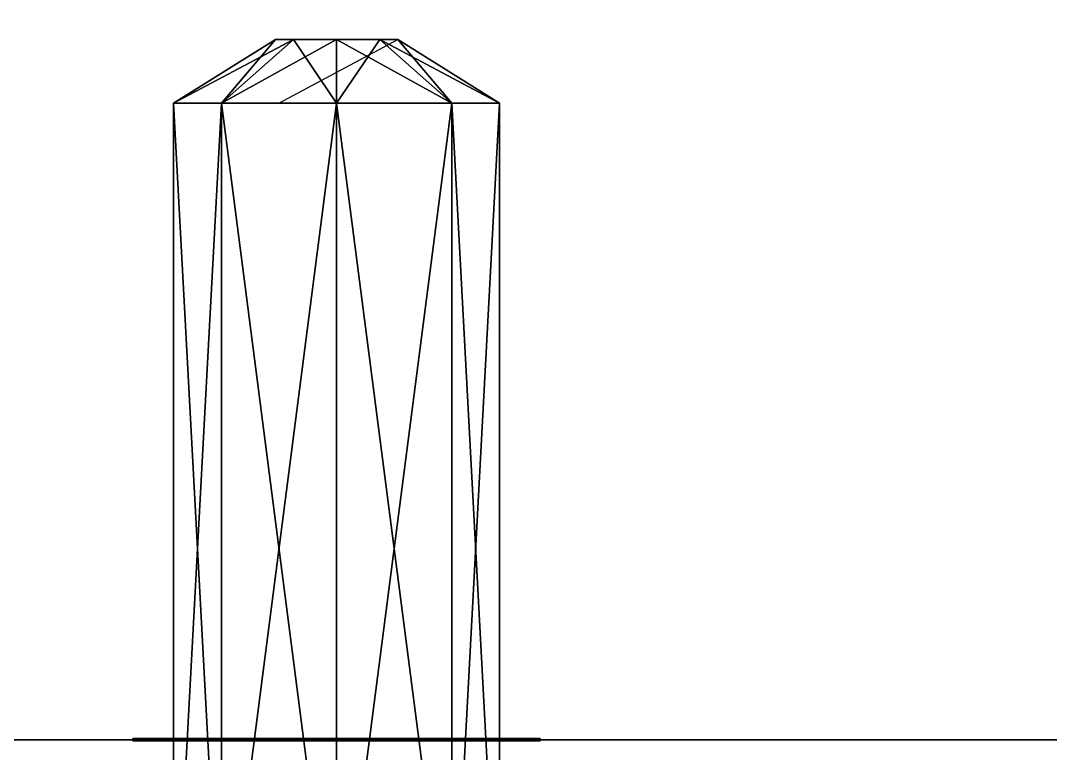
# Model space of a CAD drawing. Extents: x -150 to 2334, y -150 to 2984.
# Drawn here: x 2039.25 to 2064.52, y 2255.46 to 2273.45 of the extents above; entities that cross this region are included whole.
import ezdxf

# ---------------------------------------------------------------- set-up
doc = ezdxf.new("R2010")
doc.units = 0
for name, color, linetype in [('LAYER0', 7, 'CONTINUOUS'), ('LAYER732', 250, 'CONTINUOUS'), ('LAYER740', 7, 'CONTINUOUS'), ('LAYER749', 250, 'CONTINUOUS'), ('LAYER757', 7, 'CONTINUOUS'), ('LAYER766', 250, 'CONTINUOUS'), ('LAYER774', 7, 'CONTINUOUS'), ('LAYER783', 250, 'CONTINUOUS'), ('LAYER791', 7, 'CONTINUOUS'), ('LAYER817', 250, 'CONTINUOUS'), ('LAYER834', 250, 'CONTINUOUS'), ('LAYER845', 250, 'CONTINUOUS')]:
    doc.layers.add(name, color=color, linetype=linetype)

msp = doc.modelspace()

# ---------------------------------------------------------------- linework, layer by layer
at = {"layer": 'LAYER0', "invisible_edges": 1}
for points in [[(2334, 2984, -5), (-150, -150, -5), (-150, 2984, -5), (2334, 2984, -5)], [(-150, -150, -5), (2334, 2984, -5), (2334, -150, -5), (-150, -150, -5)], [(2334, -150), (-150, 2984), (-150, -150), (2334, -150)], [(-150, 2984), (2334, -150), (2334, 2984), (-150, 2984)]]:
    msp.add_3dface(points, dxfattribs=at)
at = {"layer": 'LAYER732', "invisible_edges": 1}
for points in [[(2139.4, 2775.792, 548.2), (1844, 2255.792, 548.2), (2139.4, 2255.792, 548.2), (2139.4, 2775.792, 548.2)], [(1844, 2255.792, 548.2), (2139.4, 2775.792, 548.2), (1844, 2775.792, 548.2), (1844, 2255.792, 548.2)], [(1844, 2775.792, 530.2), (2139.4, 2255.792, 530.2), (1844, 2255.792, 530.2), (1844, 2775.792, 530.2)], [(2139.4, 2255.792, 530.2), (1844, 2775.792, 530.2), (2139.4, 2775.792, 530.2), (2139.4, 2255.792, 530.2)], [(2139.4, 2255.792, 530.2), (1844, 2255.792, 548.2), (1844, 2255.792, 530.2), (2139.4, 2255.792, 530.2)], [(1844, 2255.792, 548.2), (2139.4, 2255.792, 530.2), (2139.4, 2255.792, 548.2), (1844, 2255.792, 548.2)]]:
    msp.add_3dface(points, dxfattribs=at)
at = {"layer": 'LAYER740'}
for points in [[(2045.5, 2272.979, 539.2), (2045.939, 2272.979, 538.1393), (2043, 2271.417, 539.2), (2045.5, 2272.979, 539.2)], [(2043, 2271.417, 539.2), (2045.939, 2272.979, 538.1393), (2044.172, 2271.417, 536.3716), (2043, 2271.417, 539.2)], [(2043, 2271.417, 539.2), (2045.5, 2272.979, 539.2), (2045.939, 2272.979, 540.2607), (2043, 2271.417, 539.2)], [(2043, 2271.417, 539.2), (2045.939, 2272.979, 540.2607), (2044.172, 2271.417, 542.0284), (2043, 2271.417, 539.2)], [(2044.172, 2271.417, 536.3716), (2043, 2271.417, 539.2), (2045.5, 2272.979, 539.2), (2044.172, 2271.417, 536.3716)], [(2043, 2271.417, 539.2), (2044.172, 2271.417, 542.0284), (2045.939, 2272.979, 540.2607), (2043, 2271.417, 539.2)], [(2043, 2271.417, 539.2), (2045.939, 2272.979, 540.2607), (2045.5, 2272.979, 539.2), (2043, 2271.417, 539.2)], [(2045.939, 2272.979, 538.1393), (2047, 2271.417, 535.2), (2044.172, 2271.417, 536.3716), (2045.939, 2272.979, 538.1393)], [(2044.172, 2271.417, 542.0284), (2047, 2271.417, 543.2), (2045.939, 2272.979, 540.2607), (2044.172, 2271.417, 542.0284)], [(2044.172, 2271.417, 536.3716), (2045.939, 2272.979, 538.1393), (2047, 2272.979, 537.7), (2044.172, 2271.417, 536.3716)], [(2044.172, 2271.417, 536.3716), (2047, 2272.979, 537.7), (2047, 2271.417, 535.2), (2044.172, 2271.417, 536.3716)], [(2044.172, 2271.417, 536.3716), (2045.5, 2272.979, 539.2), (2045.939, 2272.979, 538.1393), (2044.172, 2271.417, 536.3716)], [(2044.172, 2271.417, 542.0284), (2047, 2271.417, 543.2), (2047, 2272.979, 540.7), (2044.172, 2271.417, 542.0284)], [(2044.172, 2271.417, 542.0284), (2047, 2272.979, 540.7), (2045.939, 2272.979, 540.2607), (2044.172, 2271.417, 542.0284)], [(2045.5, 2272.979, 539.2), (2045.939, 2272.979, 538.1393), (2047, 2272.979, 537.7), (2045.5, 2272.979, 539.2)], [(2045.5, 2272.979, 539.2), (2047, 2272.979, 537.7), (2048.061, 2272.979, 538.1393), (2045.5, 2272.979, 539.2)], [(2045.5, 2272.979, 539.2), (2045.939, 2272.979, 540.2607), (2048.061, 2272.979, 538.1393), (2045.5, 2272.979, 539.2)], [(2045.939, 2272.979, 540.2607), (2045.5, 2272.979, 539.2), (2048.5, 2272.979, 539.2), (2045.939, 2272.979, 540.2607)], [(2048.5, 2272.979, 539.2), (2045.5, 2272.979, 539.2), (2048.061, 2272.979, 538.1393), (2048.5, 2272.979, 539.2)], [(2045.5, 2272.979, 539.2), (2048.061, 2272.979, 538.1393), (2047, 2272.979, 537.7), (2045.5, 2272.979, 539.2)], [(2045.5, 2272.979, 539.2), (2047, 2272.979, 537.7), (2045.939, 2272.979, 538.1393), (2045.5, 2272.979, 539.2)], [(2045.586, 2271.417, 542.6142), (2048.5, 2272.979, 539.2), (2049.828, 2271.417, 542.0284), (2045.586, 2271.417, 542.6142)], [(2047, 2272.979, 537.7), (2047, 2271.417, 535.2), (2045.939, 2272.979, 538.1393), (2047, 2272.979, 537.7)], [(2045.939, 2272.979, 540.2607), (2047, 2271.417, 543.2), (2047, 2272.979, 540.7), (2045.939, 2272.979, 540.2607)], [(2045.939, 2272.979, 540.2607), (2048.5, 2272.979, 539.2), (2048.061, 2272.979, 540.2607), (2045.939, 2272.979, 540.2607)], [(2045.939, 2272.979, 540.2607), (2048.061, 2272.979, 540.2607), (2047, 2272.979, 540.7), (2045.939, 2272.979, 540.2607)], [(2048.061, 2272.979, 538.1393), (2045.939, 2272.979, 540.2607), (2048.5, 2272.979, 539.2), (2048.061, 2272.979, 538.1393)], [(2045.939, 2272.979, 540.2607), (2047, 2272.979, 540.7), (2048.061, 2272.979, 540.2607), (2045.939, 2272.979, 540.2607)], [(2045.939, 2272.979, 540.2607), (2048.061, 2272.979, 540.2607), (2048.5, 2272.979, 539.2), (2045.939, 2272.979, 540.2607)], [(2048.061, 2272.979, 538.1393), (2049.828, 2271.417, 536.3716), (2047, 2272.979, 537.7), (2048.061, 2272.979, 538.1393)], [(2047, 2272.979, 537.7), (2049.828, 2271.417, 536.3716), (2047, 2271.417, 535.2), (2047, 2272.979, 537.7)], [(2047, 2271.417, 543.2), (2047, 2272.979, 540.7), (2048.061, 2272.979, 540.2607), (2047, 2271.417, 543.2)], [(2047, 2271.417, 543.2), (2048.061, 2272.979, 540.2607), (2049.828, 2271.417, 542.0284), (2047, 2271.417, 543.2)], [(2047, 2271.417, 535.2), (2047, 2272.979, 537.7), (2048.061, 2272.979, 538.1393), (2047, 2271.417, 535.2)], [(2047, 2271.417, 535.2), (2048.061, 2272.979, 538.1393), (2049.828, 2271.417, 536.3716), (2047, 2271.417, 535.2)], [(2047, 2271.417, 543.2), (2049.828, 2271.417, 542.0284), (2048.061, 2272.979, 540.2607), (2047, 2271.417, 543.2)], [(2047, 2271.417, 543.2), (2048.061, 2272.979, 540.2607), (2047, 2272.979, 540.7), (2047, 2271.417, 543.2)], [(2048.061, 2272.979, 538.1393), (2048.5, 2272.979, 539.2), (2049.828, 2271.417, 536.3716), (2048.061, 2272.979, 538.1393)], [(2048.5, 2272.979, 539.2), (2048.061, 2272.979, 540.2607), (2051, 2271.417, 539.2), (2048.5, 2272.979, 539.2)], [(2051, 2271.417, 539.2), (2048.061, 2272.979, 540.2607), (2049.828, 2271.417, 542.0284), (2051, 2271.417, 539.2)], [(2048.061, 2272.979, 538.1393), (2048.5, 2272.979, 539.2), (2051, 2271.417, 539.2), (2048.061, 2272.979, 538.1393)], [(2048.061, 2272.979, 538.1393), (2051, 2271.417, 539.2), (2049.828, 2271.417, 536.3716), (2048.061, 2272.979, 538.1393)], [(2049.828, 2271.417, 536.3716), (2048.5, 2272.979, 539.2), (2051, 2271.417, 539.2), (2049.828, 2271.417, 536.3716)], [(2048.5, 2272.979, 539.2), (2049.828, 2271.417, 542.0284), (2051, 2271.417, 539.2), (2048.5, 2272.979, 539.2)], [(2044.172, 2249.542, 536.3716), (2043, 2249.542, 539.2), (2044.172, 2271.417, 536.3716), (2044.172, 2249.542, 536.3716)], [(2044.172, 2271.417, 536.3716), (2043, 2249.542, 539.2), (2043, 2271.417, 539.2), (2044.172, 2271.417, 536.3716)], [(2044.172, 2249.542, 542.0284), (2043, 2249.542, 539.2), (2043, 2271.417, 539.2), (2044.172, 2249.542, 542.0284)], [(2044.172, 2249.542, 542.0284), (2043, 2271.417, 539.2), (2044.172, 2271.417, 542.0284), (2044.172, 2249.542, 542.0284)], [(2044.172, 2249.542, 536.3716), (2043, 2249.542, 539.2), (2043, 2271.417, 539.2), (2044.172, 2249.542, 536.3716)], [(2043, 2271.417, 539.2), (2044.172, 2249.542, 536.3716), (2044.172, 2271.417, 536.3716), (2043, 2271.417, 539.2)], [(2044.172, 2249.542, 542.0284), (2044.172, 2271.417, 542.0284), (2043, 2271.417, 539.2), (2044.172, 2249.542, 542.0284)], [(2044.172, 2249.542, 542.0284), (2043, 2271.417, 539.2), (2043, 2249.542, 539.2), (2044.172, 2249.542, 542.0284)], [(2044.172, 2249.542, 536.3716), (2043, 2249.542, 539.2), (2043, 2271.417, 539.2), (2044.172, 2249.542, 536.3716)], [(2043, 2271.417, 539.2), (2044.172, 2249.542, 536.3716), (2044.172, 2271.417, 536.3716), (2043, 2271.417, 539.2)], [(2044.172, 2249.542, 542.0284), (2043, 2249.542, 539.2), (2044.172, 2271.417, 542.0284), (2044.172, 2249.542, 542.0284)], [(2043, 2249.542, 539.2), (2044.172, 2271.417, 542.0284), (2043, 2271.417, 539.2), (2043, 2249.542, 539.2)], [(2047, 2249.542, 535.2), (2044.172, 2249.542, 536.3716), (2047, 2271.417, 535.2), (2047, 2249.542, 535.2)], [(2047, 2271.417, 535.2), (2044.172, 2249.542, 536.3716), (2044.172, 2271.417, 536.3716), (2047, 2271.417, 535.2)], [(2044.172, 2249.542, 542.0284), (2047, 2249.542, 543.2), (2044.172, 2271.417, 542.0284), (2044.172, 2249.542, 542.0284)], [(2044.172, 2271.417, 542.0284), (2047, 2249.542, 543.2), (2047, 2271.417, 543.2), (2044.172, 2271.417, 542.0284)], [(2044.172, 2249.542, 536.3716), (2047, 2249.542, 535.2), (2044.172, 2271.417, 536.3716), (2044.172, 2249.542, 536.3716)], [(2047, 2249.542, 535.2), (2044.172, 2271.417, 536.3716), (2047, 2271.417, 535.2), (2047, 2249.542, 535.2)], [(2044.172, 2249.542, 542.0284), (2047, 2249.542, 543.2), (2047, 2271.417, 543.2), (2044.172, 2249.542, 542.0284)], [(2047, 2271.417, 543.2), (2044.172, 2249.542, 542.0284), (2044.172, 2271.417, 542.0284), (2047, 2271.417, 543.2)], [(2044.172, 2249.542, 536.3716), (2047, 2249.542, 535.2), (2044.172, 2271.417, 536.3716), (2044.172, 2249.542, 536.3716)], [(2047, 2249.542, 535.2), (2044.172, 2271.417, 536.3716), (2047, 2271.417, 535.2), (2047, 2249.542, 535.2)], [(2044.172, 2249.542, 542.0284), (2047, 2249.542, 543.2), (2047, 2271.417, 543.2), (2044.172, 2249.542, 542.0284)], [(2047, 2271.417, 543.2), (2044.172, 2249.542, 542.0284), (2044.172, 2271.417, 542.0284), (2047, 2271.417, 543.2)], [(2049.828, 2249.542, 536.3716), (2047, 2249.542, 535.2), (2049.828, 2271.417, 536.3716), (2049.828, 2249.542, 536.3716)], [(2049.828, 2271.417, 536.3716), (2047, 2249.542, 535.2), (2047, 2271.417, 535.2), (2049.828, 2271.417, 536.3716)], [(2049.828, 2271.417, 542.0284), (2047, 2271.417, 543.2), (2049.828, 2249.542, 542.0284), (2049.828, 2271.417, 542.0284)], [(2049.828, 2249.542, 542.0284), (2047, 2271.417, 543.2), (2047, 2249.542, 543.2), (2049.828, 2249.542, 542.0284)], [(2049.828, 2249.542, 536.3716), (2047, 2249.542, 535.2), (2047, 2271.417, 535.2), (2049.828, 2249.542, 536.3716)], [(2047, 2271.417, 535.2), (2049.828, 2249.542, 536.3716), (2049.828, 2271.417, 536.3716), (2047, 2271.417, 535.2)], [(2049.828, 2249.542, 536.3716), (2047, 2249.542, 535.2), (2047, 2271.417, 535.2), (2049.828, 2249.542, 536.3716)], [(2047, 2271.417, 535.2), (2049.828, 2249.542, 536.3716), (2049.828, 2271.417, 536.3716), (2047, 2271.417, 535.2)], [(2049.828, 2271.417, 542.0284), (2047, 2271.417, 543.2), (2047, 2249.542, 543.2), (2049.828, 2271.417, 542.0284)], [(2047, 2249.542, 543.2), (2049.828, 2271.417, 542.0284), (2049.828, 2249.542, 542.0284), (2047, 2249.542, 543.2)], [(2051, 2271.417, 539.2), (2049.828, 2271.417, 542.0284), (2051, 2249.542, 539.2), (2051, 2271.417, 539.2)], [(2051, 2249.542, 539.2), (2049.828, 2271.417, 542.0284), (2049.828, 2249.542, 542.0284), (2051, 2249.542, 539.2)], [(2049.828, 2271.417, 536.3716), (2051, 2271.417, 539.2), (2049.828, 2249.542, 536.3716), (2049.828, 2271.417, 536.3716)], [(2049.828, 2249.542, 536.3716), (2051, 2271.417, 539.2), (2051, 2249.542, 539.2), (2049.828, 2249.542, 536.3716)], [(2049.828, 2271.417, 542.0284), (2051, 2271.417, 539.2), (2049.828, 2249.542, 542.0284), (2049.828, 2271.417, 542.0284)], [(2051, 2271.417, 539.2), (2049.828, 2249.542, 542.0284), (2051, 2249.542, 539.2), (2051, 2271.417, 539.2)], [(2049.828, 2271.417, 536.3716), (2051, 2271.417, 539.2), (2051, 2249.542, 539.2), (2049.828, 2271.417, 536.3716)], [(2051, 2249.542, 539.2), (2049.828, 2271.417, 536.3716), (2049.828, 2249.542, 536.3716), (2051, 2249.542, 539.2)], [(2042, 2255.823, 534.2), (2042, 2255.823, 544.2), (2052, 2255.823, 534.2), (2042, 2255.823, 534.2)], [(2052, 2255.823, 534.2), (2042, 2255.823, 544.2), (2052, 2255.823, 544.2), (2052, 2255.823, 534.2)], [(2042, 2255.823, 534.2), (2042, 2255.761, 534.2), (2042, 2255.823, 544.2), (2042, 2255.823, 534.2)], [(2042, 2255.823, 544.2), (2042, 2255.761, 534.2), (2042, 2255.761, 544.2), (2042, 2255.823, 544.2)], [(2052, 2255.823, 534.2), (2052, 2255.761, 534.2), (2042, 2255.823, 534.2), (2052, 2255.823, 534.2)], [(2042, 2255.823, 534.2), (2052, 2255.761, 534.2), (2042, 2255.761, 534.2), (2042, 2255.823, 534.2)], [(2042, 2255.823, 544.2), (2042, 2255.761, 544.2), (2052, 2255.823, 544.2), (2042, 2255.823, 544.2)], [(2052, 2255.823, 544.2), (2042, 2255.761, 544.2), (2052, 2255.761, 544.2), (2052, 2255.823, 544.2)], [(2052, 2255.761, 534.2), (2052, 2255.761, 544.2), (2042, 2255.761, 534.2), (2052, 2255.761, 534.2)], [(2042, 2255.761, 534.2), (2052, 2255.761, 544.2), (2042, 2255.761, 544.2), (2042, 2255.761, 534.2)]]:
    msp.add_3dface(points, dxfattribs=at)
at = {"layer": 'LAYER749', "invisible_edges": 1}
for points in [[(2139.4, 2775.792, 998.4), (1844, 2255.792, 998.4), (2139.4, 2255.792, 998.4), (2139.4, 2775.792, 998.4)], [(1844, 2255.792, 998.4), (2139.4, 2775.792, 998.4), (1844, 2775.792, 998.4), (1844, 2255.792, 998.4)], [(1844, 2775.792, 980.4), (2139.4, 2255.792, 980.4), (1844, 2255.792, 980.4), (1844, 2775.792, 980.4)], [(2139.4, 2255.792, 980.4), (1844, 2775.792, 980.4), (2139.4, 2775.792, 980.4), (2139.4, 2255.792, 980.4)], [(2139.4, 2255.792, 980.4), (1844, 2255.792, 998.4), (1844, 2255.792, 980.4), (2139.4, 2255.792, 980.4)], [(1844, 2255.792, 998.4), (2139.4, 2255.792, 980.4), (2139.4, 2255.792, 998.4), (1844, 2255.792, 998.4)]]:
    msp.add_3dface(points, dxfattribs=at)
at = {"layer": 'LAYER757'}
for points in [[(2045.5, 2272.979, 989.4), (2045.939, 2272.979, 988.3394), (2043, 2271.417, 989.4), (2045.5, 2272.979, 989.4)], [(2043, 2271.417, 989.4), (2045.939, 2272.979, 988.3394), (2044.172, 2271.417, 986.5716), (2043, 2271.417, 989.4)], [(2043, 2271.417, 989.4), (2045.5, 2272.979, 989.4), (2045.939, 2272.979, 990.4607), (2043, 2271.417, 989.4)], [(2043, 2271.417, 989.4), (2045.939, 2272.979, 990.4607), (2044.172, 2271.417, 992.2285), (2043, 2271.417, 989.4)], [(2044.172, 2271.417, 986.5716), (2043, 2271.417, 989.4), (2045.5, 2272.979, 989.4), (2044.172, 2271.417, 986.5716)], [(2043, 2271.417, 989.4), (2044.172, 2271.417, 992.2285), (2045.939, 2272.979, 990.4607), (2043, 2271.417, 989.4)], [(2043, 2271.417, 989.4), (2045.939, 2272.979, 990.4607), (2045.5, 2272.979, 989.4), (2043, 2271.417, 989.4)], [(2045.939, 2272.979, 988.3394), (2047, 2271.417, 985.4), (2044.172, 2271.417, 986.5716), (2045.939, 2272.979, 988.3394)], [(2044.172, 2271.417, 992.2285), (2047, 2271.417, 993.4), (2045.939, 2272.979, 990.4607), (2044.172, 2271.417, 992.2285)], [(2044.172, 2271.417, 986.5716), (2045.939, 2272.979, 988.3394), (2047, 2272.979, 987.9), (2044.172, 2271.417, 986.5716)], [(2044.172, 2271.417, 986.5716), (2047, 2272.979, 987.9), (2047, 2271.417, 985.4), (2044.172, 2271.417, 986.5716)], [(2044.172, 2271.417, 986.5716), (2045.5, 2272.979, 989.4), (2045.939, 2272.979, 988.3394), (2044.172, 2271.417, 986.5716)], [(2044.172, 2271.417, 992.2285), (2047, 2271.417, 993.4), (2047, 2272.979, 990.9), (2044.172, 2271.417, 992.2285)], [(2044.172, 2271.417, 992.2285), (2047, 2272.979, 990.9), (2045.939, 2272.979, 990.4607), (2044.172, 2271.417, 992.2285)], [(2045.5, 2272.979, 989.4), (2045.939, 2272.979, 988.3394), (2047, 2272.979, 987.9), (2045.5, 2272.979, 989.4)], [(2045.5, 2272.979, 989.4), (2047, 2272.979, 987.9), (2048.061, 2272.979, 988.3394), (2045.5, 2272.979, 989.4)], [(2045.5, 2272.979, 989.4), (2045.939, 2272.979, 990.4607), (2048.061, 2272.979, 988.3394), (2045.5, 2272.979, 989.4)], [(2045.939, 2272.979, 990.4607), (2045.5, 2272.979, 989.4), (2048.5, 2272.979, 989.4), (2045.939, 2272.979, 990.4607)], [(2048.5, 2272.979, 989.4), (2045.5, 2272.979, 989.4), (2048.061, 2272.979, 988.3394), (2048.5, 2272.979, 989.4)], [(2045.5, 2272.979, 989.4), (2048.061, 2272.979, 988.3394), (2047, 2272.979, 987.9), (2045.5, 2272.979, 989.4)], [(2045.5, 2272.979, 989.4), (2047, 2272.979, 987.9), (2045.939, 2272.979, 988.3394), (2045.5, 2272.979, 989.4)], [(2045.586, 2271.417, 992.8142), (2048.5, 2272.979, 989.4), (2049.828, 2271.417, 992.2285), (2045.586, 2271.417, 992.8142)], [(2047, 2272.979, 987.9), (2047, 2271.417, 985.4), (2045.939, 2272.979, 988.3394), (2047, 2272.979, 987.9)], [(2045.939, 2272.979, 990.4607), (2047, 2271.417, 993.4), (2047, 2272.979, 990.9), (2045.939, 2272.979, 990.4607)], [(2045.939, 2272.979, 990.4607), (2048.5, 2272.979, 989.4), (2048.061, 2272.979, 990.4607), (2045.939, 2272.979, 990.4607)], [(2045.939, 2272.979, 990.4607), (2048.061, 2272.979, 990.4607), (2047, 2272.979, 990.9), (2045.939, 2272.979, 990.4607)], [(2048.061, 2272.979, 988.3394), (2045.939, 2272.979, 990.4607), (2048.5, 2272.979, 989.4), (2048.061, 2272.979, 988.3394)], [(2045.939, 2272.979, 990.4607), (2047, 2272.979, 990.9), (2048.061, 2272.979, 990.4607), (2045.939, 2272.979, 990.4607)], [(2045.939, 2272.979, 990.4607), (2048.061, 2272.979, 990.4607), (2048.5, 2272.979, 989.4), (2045.939, 2272.979, 990.4607)], [(2048.061, 2272.979, 988.3394), (2049.828, 2271.417, 986.5716), (2047, 2272.979, 987.9), (2048.061, 2272.979, 988.3394)], [(2047, 2272.979, 987.9), (2049.828, 2271.417, 986.5716), (2047, 2271.417, 985.4), (2047, 2272.979, 987.9)], [(2047, 2271.417, 993.4), (2047, 2272.979, 990.9), (2048.061, 2272.979, 990.4607), (2047, 2271.417, 993.4)], [(2047, 2271.417, 993.4), (2048.061, 2272.979, 990.4607), (2049.828, 2271.417, 992.2285), (2047, 2271.417, 993.4)], [(2047, 2271.417, 985.4), (2047, 2272.979, 987.9), (2048.061, 2272.979, 988.3394), (2047, 2271.417, 985.4)], [(2047, 2271.417, 985.4), (2048.061, 2272.979, 988.3394), (2049.828, 2271.417, 986.5716), (2047, 2271.417, 985.4)], [(2047, 2271.417, 993.4), (2049.828, 2271.417, 992.2285), (2048.061, 2272.979, 990.4607), (2047, 2271.417, 993.4)], [(2047, 2271.417, 993.4), (2048.061, 2272.979, 990.4607), (2047, 2272.979, 990.9), (2047, 2271.417, 993.4)], [(2048.061, 2272.979, 988.3394), (2048.5, 2272.979, 989.4), (2049.828, 2271.417, 986.5716), (2048.061, 2272.979, 988.3394)], [(2048.5, 2272.979, 989.4), (2048.061, 2272.979, 990.4607), (2051, 2271.417, 989.4), (2048.5, 2272.979, 989.4)], [(2051, 2271.417, 989.4), (2048.061, 2272.979, 990.4607), (2049.828, 2271.417, 992.2285), (2051, 2271.417, 989.4)], [(2048.061, 2272.979, 988.3394), (2048.5, 2272.979, 989.4), (2051, 2271.417, 989.4), (2048.061, 2272.979, 988.3394)], [(2048.061, 2272.979, 988.3394), (2051, 2271.417, 989.4), (2049.828, 2271.417, 986.5716), (2048.061, 2272.979, 988.3394)], [(2049.828, 2271.417, 986.5716), (2048.5, 2272.979, 989.4), (2051, 2271.417, 989.4), (2049.828, 2271.417, 986.5716)], [(2048.5, 2272.979, 989.4), (2049.828, 2271.417, 992.2285), (2051, 2271.417, 989.4), (2048.5, 2272.979, 989.4)], [(2044.172, 2249.542, 986.5716), (2043, 2249.542, 989.4), (2044.172, 2271.417, 986.5716), (2044.172, 2249.542, 986.5716)], [(2044.172, 2271.417, 986.5716), (2043, 2249.542, 989.4), (2043, 2271.417, 989.4), (2044.172, 2271.417, 986.5716)], [(2044.172, 2249.542, 992.2285), (2043, 2249.542, 989.4), (2043, 2271.417, 989.4), (2044.172, 2249.542, 992.2285)], [(2044.172, 2249.542, 992.2285), (2043, 2271.417, 989.4), (2044.172, 2271.417, 992.2285), (2044.172, 2249.542, 992.2285)], [(2044.172, 2249.542, 986.5716), (2043, 2249.542, 989.4), (2043, 2271.417, 989.4), (2044.172, 2249.542, 986.5716)], [(2043, 2271.417, 989.4), (2044.172, 2249.542, 986.5716), (2044.172, 2271.417, 986.5716), (2043, 2271.417, 989.4)], [(2044.172, 2249.542, 992.2285), (2044.172, 2271.417, 992.2285), (2043, 2271.417, 989.4), (2044.172, 2249.542, 992.2285)], [(2044.172, 2249.542, 992.2285), (2043, 2271.417, 989.4), (2043, 2249.542, 989.4), (2044.172, 2249.542, 992.2285)], [(2044.172, 2249.542, 986.5716), (2043, 2249.542, 989.4), (2043, 2271.417, 989.4), (2044.172, 2249.542, 986.5716)], [(2043, 2271.417, 989.4), (2044.172, 2249.542, 986.5716), (2044.172, 2271.417, 986.5716), (2043, 2271.417, 989.4)], [(2044.172, 2249.542, 992.2285), (2043, 2249.542, 989.4), (2044.172, 2271.417, 992.2285), (2044.172, 2249.542, 992.2285)], [(2043, 2249.542, 989.4), (2044.172, 2271.417, 992.2285), (2043, 2271.417, 989.4), (2043, 2249.542, 989.4)], [(2047, 2249.542, 985.4), (2044.172, 2249.542, 986.5716), (2047, 2271.417, 985.4), (2047, 2249.542, 985.4)], [(2047, 2271.417, 985.4), (2044.172, 2249.542, 986.5716), (2044.172, 2271.417, 986.5716), (2047, 2271.417, 985.4)], [(2044.172, 2249.542, 992.2285), (2047, 2249.542, 993.4), (2044.172, 2271.417, 992.2285), (2044.172, 2249.542, 992.2285)], [(2044.172, 2271.417, 992.2285), (2047, 2249.542, 993.4), (2047, 2271.417, 993.4), (2044.172, 2271.417, 992.2285)], [(2044.172, 2249.542, 986.5716), (2047, 2249.542, 985.4), (2044.172, 2271.417, 986.5716), (2044.172, 2249.542, 986.5716)], [(2047, 2249.542, 985.4), (2044.172, 2271.417, 986.5716), (2047, 2271.417, 985.4), (2047, 2249.542, 985.4)], [(2044.172, 2249.542, 992.2285), (2047, 2249.542, 993.4), (2047, 2271.417, 993.4), (2044.172, 2249.542, 992.2285)], [(2047, 2271.417, 993.4), (2044.172, 2249.542, 992.2285), (2044.172, 2271.417, 992.2285), (2047, 2271.417, 993.4)], [(2044.172, 2249.542, 986.5716), (2047, 2249.542, 985.4), (2044.172, 2271.417, 986.5716), (2044.172, 2249.542, 986.5716)], [(2047, 2249.542, 985.4), (2044.172, 2271.417, 986.5716), (2047, 2271.417, 985.4), (2047, 2249.542, 985.4)], [(2044.172, 2249.542, 992.2285), (2047, 2249.542, 993.4), (2047, 2271.417, 993.4), (2044.172, 2249.542, 992.2285)], [(2047, 2271.417, 993.4), (2044.172, 2249.542, 992.2285), (2044.172, 2271.417, 992.2285), (2047, 2271.417, 993.4)], [(2049.828, 2249.542, 986.5716), (2047, 2249.542, 985.4), (2049.828, 2271.417, 986.5716), (2049.828, 2249.542, 986.5716)], [(2049.828, 2271.417, 986.5716), (2047, 2249.542, 985.4), (2047, 2271.417, 985.4), (2049.828, 2271.417, 986.5716)], [(2049.828, 2271.417, 992.2285), (2047, 2271.417, 993.4), (2049.828, 2249.542, 992.2285), (2049.828, 2271.417, 992.2285)], [(2049.828, 2249.542, 992.2285), (2047, 2271.417, 993.4), (2047, 2249.542, 993.4), (2049.828, 2249.542, 992.2285)], [(2049.828, 2249.542, 986.5716), (2047, 2249.542, 985.4), (2047, 2271.417, 985.4), (2049.828, 2249.542, 986.5716)], [(2047, 2271.417, 985.4), (2049.828, 2249.542, 986.5716), (2049.828, 2271.417, 986.5716), (2047, 2271.417, 985.4)], [(2049.828, 2249.542, 986.5716), (2047, 2249.542, 985.4), (2047, 2271.417, 985.4), (2049.828, 2249.542, 986.5716)], [(2047, 2271.417, 985.4), (2049.828, 2249.542, 986.5716), (2049.828, 2271.417, 986.5716), (2047, 2271.417, 985.4)], [(2049.828, 2271.417, 992.2285), (2047, 2271.417, 993.4), (2047, 2249.542, 993.4), (2049.828, 2271.417, 992.2285)], [(2047, 2249.542, 993.4), (2049.828, 2271.417, 992.2285), (2049.828, 2249.542, 992.2285), (2047, 2249.542, 993.4)], [(2051, 2271.417, 989.4), (2049.828, 2271.417, 992.2285), (2051, 2249.542, 989.4), (2051, 2271.417, 989.4)], [(2051, 2249.542, 989.4), (2049.828, 2271.417, 992.2285), (2049.828, 2249.542, 992.2285), (2051, 2249.542, 989.4)], [(2049.828, 2271.417, 986.5716), (2051, 2271.417, 989.4), (2049.828, 2249.542, 986.5716), (2049.828, 2271.417, 986.5716)], [(2049.828, 2249.542, 986.5716), (2051, 2271.417, 989.4), (2051, 2249.542, 989.4), (2049.828, 2249.542, 986.5716)], [(2049.828, 2271.417, 992.2285), (2051, 2271.417, 989.4), (2049.828, 2249.542, 992.2285), (2049.828, 2271.417, 992.2285)], [(2051, 2271.417, 989.4), (2049.828, 2249.542, 992.2285), (2051, 2249.542, 989.4), (2051, 2271.417, 989.4)], [(2049.828, 2271.417, 986.5716), (2051, 2271.417, 989.4), (2051, 2249.542, 989.4), (2049.828, 2271.417, 986.5716)], [(2051, 2249.542, 989.4), (2049.828, 2271.417, 986.5716), (2049.828, 2249.542, 986.5716), (2051, 2249.542, 989.4)], [(2042, 2255.823, 984.4), (2042, 2255.823, 994.4), (2052, 2255.823, 984.4), (2042, 2255.823, 984.4)], [(2052, 2255.823, 984.4), (2042, 2255.823, 994.4), (2052, 2255.823, 994.4), (2052, 2255.823, 984.4)], [(2042, 2255.823, 984.4), (2042, 2255.761, 984.4), (2042, 2255.823, 994.4), (2042, 2255.823, 984.4)], [(2042, 2255.823, 994.4), (2042, 2255.761, 984.4), (2042, 2255.761, 994.4), (2042, 2255.823, 994.4)], [(2052, 2255.823, 984.4), (2052, 2255.761, 984.4), (2042, 2255.823, 984.4), (2052, 2255.823, 984.4)], [(2042, 2255.823, 984.4), (2052, 2255.761, 984.4), (2042, 2255.761, 984.4), (2042, 2255.823, 984.4)], [(2042, 2255.823, 994.4), (2042, 2255.761, 994.4), (2052, 2255.823, 994.4), (2042, 2255.823, 994.4)], [(2052, 2255.823, 994.4), (2042, 2255.761, 994.4), (2052, 2255.761, 994.4), (2052, 2255.823, 994.4)], [(2052, 2255.761, 984.4), (2052, 2255.761, 994.4), (2042, 2255.761, 984.4), (2052, 2255.761, 984.4)], [(2042, 2255.761, 984.4), (2052, 2255.761, 994.4), (2042, 2255.761, 994.4), (2042, 2255.761, 984.4)]]:
    msp.add_3dface(points, dxfattribs=at)
at = {"layer": 'LAYER766', "invisible_edges": 1}
for points in [[(2139.4, 2775.792, 1448.6), (1844, 2255.792, 1448.6), (2139.4, 2255.792, 1448.6), (2139.4, 2775.792, 1448.6)], [(1844, 2255.792, 1448.6), (2139.4, 2775.792, 1448.6), (1844, 2775.792, 1448.6), (1844, 2255.792, 1448.6)], [(1844, 2775.792, 1430.6), (2139.4, 2255.792, 1430.6), (1844, 2255.792, 1430.6), (1844, 2775.792, 1430.6)], [(2139.4, 2255.792, 1430.6), (1844, 2775.792, 1430.6), (2139.4, 2775.792, 1430.6), (2139.4, 2255.792, 1430.6)], [(2139.4, 2255.792, 1430.6), (1844, 2255.792, 1448.6), (1844, 2255.792, 1430.6), (2139.4, 2255.792, 1430.6)], [(1844, 2255.792, 1448.6), (2139.4, 2255.792, 1430.6), (2139.4, 2255.792, 1448.6), (1844, 2255.792, 1448.6)]]:
    msp.add_3dface(points, dxfattribs=at)
at = {"layer": 'LAYER774'}
for points in [[(2045.5, 2272.979, 1439.6), (2045.939, 2272.979, 1438.539), (2043, 2271.417, 1439.6), (2045.5, 2272.979, 1439.6)], [(2043, 2271.417, 1439.6), (2045.939, 2272.979, 1438.539), (2044.172, 2271.417, 1436.772), (2043, 2271.417, 1439.6)], [(2043, 2271.417, 1439.6), (2045.5, 2272.979, 1439.6), (2045.939, 2272.979, 1440.661), (2043, 2271.417, 1439.6)], [(2043, 2271.417, 1439.6), (2045.939, 2272.979, 1440.661), (2044.172, 2271.417, 1442.428), (2043, 2271.417, 1439.6)], [(2044.172, 2271.417, 1436.772), (2043, 2271.417, 1439.6), (2045.5, 2272.979, 1439.6), (2044.172, 2271.417, 1436.772)], [(2043, 2271.417, 1439.6), (2044.172, 2271.417, 1442.428), (2045.939, 2272.979, 1440.661), (2043, 2271.417, 1439.6)], [(2043, 2271.417, 1439.6), (2045.939, 2272.979, 1440.661), (2045.5, 2272.979, 1439.6), (2043, 2271.417, 1439.6)], [(2045.939, 2272.979, 1438.539), (2047, 2271.417, 1435.6), (2044.172, 2271.417, 1436.772), (2045.939, 2272.979, 1438.539)], [(2044.172, 2271.417, 1442.428), (2047, 2271.417, 1443.6), (2045.939, 2272.979, 1440.661), (2044.172, 2271.417, 1442.428)], [(2044.172, 2271.417, 1436.772), (2045.939, 2272.979, 1438.539), (2047, 2272.979, 1438.1), (2044.172, 2271.417, 1436.772)], [(2044.172, 2271.417, 1436.772), (2047, 2272.979, 1438.1), (2047, 2271.417, 1435.6), (2044.172, 2271.417, 1436.772)], [(2044.172, 2271.417, 1436.772), (2045.5, 2272.979, 1439.6), (2045.939, 2272.979, 1438.539), (2044.172, 2271.417, 1436.772)], [(2044.172, 2271.417, 1442.428), (2047, 2271.417, 1443.6), (2047, 2272.979, 1441.1), (2044.172, 2271.417, 1442.428)], [(2044.172, 2271.417, 1442.428), (2047, 2272.979, 1441.1), (2045.939, 2272.979, 1440.661), (2044.172, 2271.417, 1442.428)], [(2045.5, 2272.979, 1439.6), (2045.939, 2272.979, 1438.539), (2047, 2272.979, 1438.1), (2045.5, 2272.979, 1439.6)], [(2045.5, 2272.979, 1439.6), (2047, 2272.979, 1438.1), (2048.061, 2272.979, 1438.539), (2045.5, 2272.979, 1439.6)], [(2045.5, 2272.979, 1439.6), (2045.939, 2272.979, 1440.661), (2048.061, 2272.979, 1438.539), (2045.5, 2272.979, 1439.6)], [(2045.939, 2272.979, 1440.661), (2045.5, 2272.979, 1439.6), (2048.5, 2272.979, 1439.6), (2045.939, 2272.979, 1440.661)], [(2048.5, 2272.979, 1439.6), (2045.5, 2272.979, 1439.6), (2048.061, 2272.979, 1438.539), (2048.5, 2272.979, 1439.6)], [(2045.5, 2272.979, 1439.6), (2048.061, 2272.979, 1438.539), (2047, 2272.979, 1438.1), (2045.5, 2272.979, 1439.6)], [(2045.5, 2272.979, 1439.6), (2047, 2272.979, 1438.1), (2045.939, 2272.979, 1438.539), (2045.5, 2272.979, 1439.6)], [(2045.586, 2271.417, 1443.014), (2048.5, 2272.979, 1439.6), (2049.828, 2271.417, 1442.428), (2045.586, 2271.417, 1443.014)], [(2047, 2272.979, 1438.1), (2047, 2271.417, 1435.6), (2045.939, 2272.979, 1438.539), (2047, 2272.979, 1438.1)], [(2045.939, 2272.979, 1440.661), (2047, 2271.417, 1443.6), (2047, 2272.979, 1441.1), (2045.939, 2272.979, 1440.661)], [(2045.939, 2272.979, 1440.661), (2048.5, 2272.979, 1439.6), (2048.061, 2272.979, 1440.661), (2045.939, 2272.979, 1440.661)], [(2045.939, 2272.979, 1440.661), (2048.061, 2272.979, 1440.661), (2047, 2272.979, 1441.1), (2045.939, 2272.979, 1440.661)], [(2048.061, 2272.979, 1438.539), (2045.939, 2272.979, 1440.661), (2048.5, 2272.979, 1439.6), (2048.061, 2272.979, 1438.539)], [(2045.939, 2272.979, 1440.661), (2047, 2272.979, 1441.1), (2048.061, 2272.979, 1440.661), (2045.939, 2272.979, 1440.661)], [(2045.939, 2272.979, 1440.661), (2048.061, 2272.979, 1440.661), (2048.5, 2272.979, 1439.6), (2045.939, 2272.979, 1440.661)], [(2048.061, 2272.979, 1438.539), (2049.828, 2271.417, 1436.772), (2047, 2272.979, 1438.1), (2048.061, 2272.979, 1438.539)], [(2047, 2272.979, 1438.1), (2049.828, 2271.417, 1436.772), (2047, 2271.417, 1435.6), (2047, 2272.979, 1438.1)], [(2047, 2271.417, 1443.6), (2047, 2272.979, 1441.1), (2048.061, 2272.979, 1440.661), (2047, 2271.417, 1443.6)], [(2047, 2271.417, 1443.6), (2048.061, 2272.979, 1440.661), (2049.828, 2271.417, 1442.428), (2047, 2271.417, 1443.6)], [(2047, 2271.417, 1435.6), (2047, 2272.979, 1438.1), (2048.061, 2272.979, 1438.539), (2047, 2271.417, 1435.6)], [(2047, 2271.417, 1435.6), (2048.061, 2272.979, 1438.539), (2049.828, 2271.417, 1436.772), (2047, 2271.417, 1435.6)], [(2047, 2271.417, 1443.6), (2049.828, 2271.417, 1442.428), (2048.061, 2272.979, 1440.661), (2047, 2271.417, 1443.6)], [(2047, 2271.417, 1443.6), (2048.061, 2272.979, 1440.661), (2047, 2272.979, 1441.1), (2047, 2271.417, 1443.6)], [(2048.061, 2272.979, 1438.539), (2048.5, 2272.979, 1439.6), (2049.828, 2271.417, 1436.772), (2048.061, 2272.979, 1438.539)], [(2048.5, 2272.979, 1439.6), (2048.061, 2272.979, 1440.661), (2051, 2271.417, 1439.6), (2048.5, 2272.979, 1439.6)], [(2051, 2271.417, 1439.6), (2048.061, 2272.979, 1440.661), (2049.828, 2271.417, 1442.428), (2051, 2271.417, 1439.6)], [(2048.061, 2272.979, 1438.539), (2048.5, 2272.979, 1439.6), (2051, 2271.417, 1439.6), (2048.061, 2272.979, 1438.539)], [(2048.061, 2272.979, 1438.539), (2051, 2271.417, 1439.6), (2049.828, 2271.417, 1436.772), (2048.061, 2272.979, 1438.539)], [(2049.828, 2271.417, 1436.772), (2048.5, 2272.979, 1439.6), (2051, 2271.417, 1439.6), (2049.828, 2271.417, 1436.772)], [(2048.5, 2272.979, 1439.6), (2049.828, 2271.417, 1442.428), (2051, 2271.417, 1439.6), (2048.5, 2272.979, 1439.6)], [(2044.172, 2249.542, 1436.772), (2043, 2249.542, 1439.6), (2044.172, 2271.417, 1436.772), (2044.172, 2249.542, 1436.772)], [(2044.172, 2271.417, 1436.772), (2043, 2249.542, 1439.6), (2043, 2271.417, 1439.6), (2044.172, 2271.417, 1436.772)], [(2044.172, 2249.542, 1442.428), (2043, 2249.542, 1439.6), (2043, 2271.417, 1439.6), (2044.172, 2249.542, 1442.428)], [(2044.172, 2249.542, 1442.428), (2043, 2271.417, 1439.6), (2044.172, 2271.417, 1442.428), (2044.172, 2249.542, 1442.428)], [(2044.172, 2249.542, 1436.772), (2043, 2249.542, 1439.6), (2043, 2271.417, 1439.6), (2044.172, 2249.542, 1436.772)], [(2043, 2271.417, 1439.6), (2044.172, 2249.542, 1436.772), (2044.172, 2271.417, 1436.772), (2043, 2271.417, 1439.6)], [(2044.172, 2249.542, 1442.428), (2044.172, 2271.417, 1442.428), (2043, 2271.417, 1439.6), (2044.172, 2249.542, 1442.428)], [(2044.172, 2249.542, 1442.428), (2043, 2271.417, 1439.6), (2043, 2249.542, 1439.6), (2044.172, 2249.542, 1442.428)], [(2044.172, 2249.542, 1436.772), (2043, 2249.542, 1439.6), (2043, 2271.417, 1439.6), (2044.172, 2249.542, 1436.772)], [(2043, 2271.417, 1439.6), (2044.172, 2249.542, 1436.772), (2044.172, 2271.417, 1436.772), (2043, 2271.417, 1439.6)], [(2044.172, 2249.542, 1442.428), (2043, 2249.542, 1439.6), (2044.172, 2271.417, 1442.428), (2044.172, 2249.542, 1442.428)], [(2043, 2249.542, 1439.6), (2044.172, 2271.417, 1442.428), (2043, 2271.417, 1439.6), (2043, 2249.542, 1439.6)], [(2047, 2249.542, 1435.6), (2044.172, 2249.542, 1436.772), (2047, 2271.417, 1435.6), (2047, 2249.542, 1435.6)], [(2047, 2271.417, 1435.6), (2044.172, 2249.542, 1436.772), (2044.172, 2271.417, 1436.772), (2047, 2271.417, 1435.6)], [(2044.172, 2249.542, 1442.428), (2047, 2249.542, 1443.6), (2044.172, 2271.417, 1442.428), (2044.172, 2249.542, 1442.428)], [(2044.172, 2271.417, 1442.428), (2047, 2249.542, 1443.6), (2047, 2271.417, 1443.6), (2044.172, 2271.417, 1442.428)], [(2044.172, 2249.542, 1436.772), (2047, 2249.542, 1435.6), (2044.172, 2271.417, 1436.772), (2044.172, 2249.542, 1436.772)], [(2047, 2249.542, 1435.6), (2044.172, 2271.417, 1436.772), (2047, 2271.417, 1435.6), (2047, 2249.542, 1435.6)], [(2044.172, 2249.542, 1442.428), (2047, 2249.542, 1443.6), (2047, 2271.417, 1443.6), (2044.172, 2249.542, 1442.428)], [(2047, 2271.417, 1443.6), (2044.172, 2249.542, 1442.428), (2044.172, 2271.417, 1442.428), (2047, 2271.417, 1443.6)], [(2044.172, 2249.542, 1436.772), (2047, 2249.542, 1435.6), (2044.172, 2271.417, 1436.772), (2044.172, 2249.542, 1436.772)], [(2047, 2249.542, 1435.6), (2044.172, 2271.417, 1436.772), (2047, 2271.417, 1435.6), (2047, 2249.542, 1435.6)], [(2044.172, 2249.542, 1442.428), (2047, 2249.542, 1443.6), (2047, 2271.417, 1443.6), (2044.172, 2249.542, 1442.428)], [(2047, 2271.417, 1443.6), (2044.172, 2249.542, 1442.428), (2044.172, 2271.417, 1442.428), (2047, 2271.417, 1443.6)], [(2049.828, 2249.542, 1436.772), (2047, 2249.542, 1435.6), (2049.828, 2271.417, 1436.772), (2049.828, 2249.542, 1436.772)], [(2049.828, 2271.417, 1436.772), (2047, 2249.542, 1435.6), (2047, 2271.417, 1435.6), (2049.828, 2271.417, 1436.772)], [(2049.828, 2271.417, 1442.428), (2047, 2271.417, 1443.6), (2049.828, 2249.542, 1442.428), (2049.828, 2271.417, 1442.428)], [(2049.828, 2249.542, 1442.428), (2047, 2271.417, 1443.6), (2047, 2249.542, 1443.6), (2049.828, 2249.542, 1442.428)], [(2049.828, 2249.542, 1436.772), (2047, 2249.542, 1435.6), (2047, 2271.417, 1435.6), (2049.828, 2249.542, 1436.772)], [(2047, 2271.417, 1435.6), (2049.828, 2249.542, 1436.772), (2049.828, 2271.417, 1436.772), (2047, 2271.417, 1435.6)], [(2049.828, 2249.542, 1436.772), (2047, 2249.542, 1435.6), (2047, 2271.417, 1435.6), (2049.828, 2249.542, 1436.772)], [(2047, 2271.417, 1435.6), (2049.828, 2249.542, 1436.772), (2049.828, 2271.417, 1436.772), (2047, 2271.417, 1435.6)], [(2049.828, 2271.417, 1442.428), (2047, 2271.417, 1443.6), (2047, 2249.542, 1443.6), (2049.828, 2271.417, 1442.428)], [(2047, 2249.542, 1443.6), (2049.828, 2271.417, 1442.428), (2049.828, 2249.542, 1442.428), (2047, 2249.542, 1443.6)], [(2051, 2271.417, 1439.6), (2049.828, 2271.417, 1442.428), (2051, 2249.542, 1439.6), (2051, 2271.417, 1439.6)], [(2051, 2249.542, 1439.6), (2049.828, 2271.417, 1442.428), (2049.828, 2249.542, 1442.428), (2051, 2249.542, 1439.6)], [(2049.828, 2271.417, 1436.772), (2051, 2271.417, 1439.6), (2049.828, 2249.542, 1436.772), (2049.828, 2271.417, 1436.772)], [(2049.828, 2249.542, 1436.772), (2051, 2271.417, 1439.6), (2051, 2249.542, 1439.6), (2049.828, 2249.542, 1436.772)], [(2049.828, 2271.417, 1442.428), (2051, 2271.417, 1439.6), (2049.828, 2249.542, 1442.428), (2049.828, 2271.417, 1442.428)], [(2051, 2271.417, 1439.6), (2049.828, 2249.542, 1442.428), (2051, 2249.542, 1439.6), (2051, 2271.417, 1439.6)], [(2049.828, 2271.417, 1436.772), (2051, 2271.417, 1439.6), (2051, 2249.542, 1439.6), (2049.828, 2271.417, 1436.772)], [(2051, 2249.542, 1439.6), (2049.828, 2271.417, 1436.772), (2049.828, 2249.542, 1436.772), (2051, 2249.542, 1439.6)], [(2042, 2255.823, 1434.6), (2042, 2255.823, 1444.6), (2052, 2255.823, 1434.6), (2042, 2255.823, 1434.6)], [(2052, 2255.823, 1434.6), (2042, 2255.823, 1444.6), (2052, 2255.823, 1444.6), (2052, 2255.823, 1434.6)], [(2042, 2255.823, 1434.6), (2042, 2255.761, 1434.6), (2042, 2255.823, 1444.6), (2042, 2255.823, 1434.6)], [(2042, 2255.823, 1444.6), (2042, 2255.761, 1434.6), (2042, 2255.761, 1444.6), (2042, 2255.823, 1444.6)], [(2052, 2255.823, 1434.6), (2052, 2255.761, 1434.6), (2042, 2255.823, 1434.6), (2052, 2255.823, 1434.6)], [(2042, 2255.823, 1434.6), (2052, 2255.761, 1434.6), (2042, 2255.761, 1434.6), (2042, 2255.823, 1434.6)], [(2042, 2255.823, 1444.6), (2042, 2255.761, 1444.6), (2052, 2255.823, 1444.6), (2042, 2255.823, 1444.6)], [(2052, 2255.823, 1444.6), (2042, 2255.761, 1444.6), (2052, 2255.761, 1444.6), (2052, 2255.823, 1444.6)], [(2052, 2255.761, 1434.6), (2052, 2255.761, 1444.6), (2042, 2255.761, 1434.6), (2052, 2255.761, 1434.6)], [(2042, 2255.761, 1434.6), (2052, 2255.761, 1444.6), (2042, 2255.761, 1444.6), (2042, 2255.761, 1434.6)]]:
    msp.add_3dface(points, dxfattribs=at)
at = {"layer": 'LAYER783', "invisible_edges": 1}
for points in [[(2139.4, 2775.792, 1898.8), (1844, 2255.792, 1898.8), (2139.4, 2255.792, 1898.8), (2139.4, 2775.792, 1898.8)], [(1844, 2255.792, 1898.8), (2139.4, 2775.792, 1898.8), (1844, 2775.792, 1898.8), (1844, 2255.792, 1898.8)], [(1844, 2775.792, 1880.8), (2139.4, 2255.792, 1880.8), (1844, 2255.792, 1880.8), (1844, 2775.792, 1880.8)], [(2139.4, 2255.792, 1880.8), (1844, 2775.792, 1880.8), (2139.4, 2775.792, 1880.8), (2139.4, 2255.792, 1880.8)], [(2139.4, 2255.792, 1880.8), (1844, 2255.792, 1898.8), (1844, 2255.792, 1880.8), (2139.4, 2255.792, 1880.8)], [(1844, 2255.792, 1898.8), (2139.4, 2255.792, 1880.8), (2139.4, 2255.792, 1898.8), (1844, 2255.792, 1898.8)]]:
    msp.add_3dface(points, dxfattribs=at)
at = {"layer": 'LAYER791'}
for points in [[(2045.5, 2272.979, 1889.8), (2045.939, 2272.979, 1888.739), (2043, 2271.417, 1889.8), (2045.5, 2272.979, 1889.8)], [(2043, 2271.417, 1889.8), (2045.939, 2272.979, 1888.739), (2044.172, 2271.417, 1886.972), (2043, 2271.417, 1889.8)], [(2043, 2271.417, 1889.8), (2045.5, 2272.979, 1889.8), (2045.939, 2272.979, 1890.861), (2043, 2271.417, 1889.8)], [(2043, 2271.417, 1889.8), (2045.939, 2272.979, 1890.861), (2044.172, 2271.417, 1892.628), (2043, 2271.417, 1889.8)], [(2044.172, 2271.417, 1886.972), (2043, 2271.417, 1889.8), (2045.5, 2272.979, 1889.8), (2044.172, 2271.417, 1886.972)], [(2043, 2271.417, 1889.8), (2044.172, 2271.417, 1892.628), (2045.939, 2272.979, 1890.861), (2043, 2271.417, 1889.8)], [(2043, 2271.417, 1889.8), (2045.939, 2272.979, 1890.861), (2045.5, 2272.979, 1889.8), (2043, 2271.417, 1889.8)], [(2045.939, 2272.979, 1888.739), (2047, 2271.417, 1885.8), (2044.172, 2271.417, 1886.972), (2045.939, 2272.979, 1888.739)], [(2044.172, 2271.417, 1892.628), (2047, 2271.417, 1893.8), (2045.939, 2272.979, 1890.861), (2044.172, 2271.417, 1892.628)], [(2044.172, 2271.417, 1886.972), (2045.939, 2272.979, 1888.739), (2047, 2272.979, 1888.3), (2044.172, 2271.417, 1886.972)], [(2044.172, 2271.417, 1886.972), (2047, 2272.979, 1888.3), (2047, 2271.417, 1885.8), (2044.172, 2271.417, 1886.972)], [(2044.172, 2271.417, 1886.972), (2045.5, 2272.979, 1889.8), (2045.939, 2272.979, 1888.739), (2044.172, 2271.417, 1886.972)], [(2044.172, 2271.417, 1892.628), (2047, 2271.417, 1893.8), (2047, 2272.979, 1891.3), (2044.172, 2271.417, 1892.628)], [(2044.172, 2271.417, 1892.628), (2047, 2272.979, 1891.3), (2045.939, 2272.979, 1890.861), (2044.172, 2271.417, 1892.628)], [(2045.5, 2272.979, 1889.8), (2045.939, 2272.979, 1888.739), (2047, 2272.979, 1888.3), (2045.5, 2272.979, 1889.8)], [(2045.5, 2272.979, 1889.8), (2047, 2272.979, 1888.3), (2048.061, 2272.979, 1888.739), (2045.5, 2272.979, 1889.8)], [(2045.5, 2272.979, 1889.8), (2045.939, 2272.979, 1890.861), (2048.061, 2272.979, 1888.739), (2045.5, 2272.979, 1889.8)], [(2045.939, 2272.979, 1890.861), (2045.5, 2272.979, 1889.8), (2048.5, 2272.979, 1889.8), (2045.939, 2272.979, 1890.861)], [(2048.5, 2272.979, 1889.8), (2045.5, 2272.979, 1889.8), (2048.061, 2272.979, 1888.739), (2048.5, 2272.979, 1889.8)], [(2045.5, 2272.979, 1889.8), (2048.061, 2272.979, 1888.739), (2047, 2272.979, 1888.3), (2045.5, 2272.979, 1889.8)], [(2045.5, 2272.979, 1889.8), (2047, 2272.979, 1888.3), (2045.939, 2272.979, 1888.739), (2045.5, 2272.979, 1889.8)], [(2045.586, 2271.417, 1893.214), (2048.5, 2272.979, 1889.8), (2049.828, 2271.417, 1892.628), (2045.586, 2271.417, 1893.214)], [(2047, 2272.979, 1888.3), (2047, 2271.417, 1885.8), (2045.939, 2272.979, 1888.739), (2047, 2272.979, 1888.3)], [(2045.939, 2272.979, 1890.861), (2047, 2271.417, 1893.8), (2047, 2272.979, 1891.3), (2045.939, 2272.979, 1890.861)], [(2045.939, 2272.979, 1890.861), (2048.5, 2272.979, 1889.8), (2048.061, 2272.979, 1890.861), (2045.939, 2272.979, 1890.861)], [(2045.939, 2272.979, 1890.861), (2048.061, 2272.979, 1890.861), (2047, 2272.979, 1891.3), (2045.939, 2272.979, 1890.861)], [(2048.061, 2272.979, 1888.739), (2045.939, 2272.979, 1890.861), (2048.5, 2272.979, 1889.8), (2048.061, 2272.979, 1888.739)], [(2045.939, 2272.979, 1890.861), (2047, 2272.979, 1891.3), (2048.061, 2272.979, 1890.861), (2045.939, 2272.979, 1890.861)], [(2045.939, 2272.979, 1890.861), (2048.061, 2272.979, 1890.861), (2048.5, 2272.979, 1889.8), (2045.939, 2272.979, 1890.861)], [(2048.061, 2272.979, 1888.739), (2049.828, 2271.417, 1886.972), (2047, 2272.979, 1888.3), (2048.061, 2272.979, 1888.739)], [(2047, 2272.979, 1888.3), (2049.828, 2271.417, 1886.972), (2047, 2271.417, 1885.8), (2047, 2272.979, 1888.3)], [(2047, 2271.417, 1893.8), (2047, 2272.979, 1891.3), (2048.061, 2272.979, 1890.861), (2047, 2271.417, 1893.8)], [(2047, 2271.417, 1893.8), (2048.061, 2272.979, 1890.861), (2049.828, 2271.417, 1892.628), (2047, 2271.417, 1893.8)], [(2047, 2271.417, 1885.8), (2047, 2272.979, 1888.3), (2048.061, 2272.979, 1888.739), (2047, 2271.417, 1885.8)], [(2047, 2271.417, 1885.8), (2048.061, 2272.979, 1888.739), (2049.828, 2271.417, 1886.972), (2047, 2271.417, 1885.8)], [(2047, 2271.417, 1893.8), (2049.828, 2271.417, 1892.628), (2048.061, 2272.979, 1890.861), (2047, 2271.417, 1893.8)], [(2047, 2271.417, 1893.8), (2048.061, 2272.979, 1890.861), (2047, 2272.979, 1891.3), (2047, 2271.417, 1893.8)], [(2048.061, 2272.979, 1888.739), (2048.5, 2272.979, 1889.8), (2049.828, 2271.417, 1886.972), (2048.061, 2272.979, 1888.739)], [(2048.5, 2272.979, 1889.8), (2048.061, 2272.979, 1890.861), (2051, 2271.417, 1889.8), (2048.5, 2272.979, 1889.8)], [(2051, 2271.417, 1889.8), (2048.061, 2272.979, 1890.861), (2049.828, 2271.417, 1892.628), (2051, 2271.417, 1889.8)], [(2048.061, 2272.979, 1888.739), (2048.5, 2272.979, 1889.8), (2051, 2271.417, 1889.8), (2048.061, 2272.979, 1888.739)], [(2048.061, 2272.979, 1888.739), (2051, 2271.417, 1889.8), (2049.828, 2271.417, 1886.972), (2048.061, 2272.979, 1888.739)], [(2049.828, 2271.417, 1886.972), (2048.5, 2272.979, 1889.8), (2051, 2271.417, 1889.8), (2049.828, 2271.417, 1886.972)], [(2048.5, 2272.979, 1889.8), (2049.828, 2271.417, 1892.628), (2051, 2271.417, 1889.8), (2048.5, 2272.979, 1889.8)], [(2044.172, 2249.542, 1886.972), (2043, 2249.542, 1889.8), (2044.172, 2271.417, 1886.972), (2044.172, 2249.542, 1886.972)], [(2044.172, 2271.417, 1886.972), (2043, 2249.542, 1889.8), (2043, 2271.417, 1889.8), (2044.172, 2271.417, 1886.972)], [(2044.172, 2249.542, 1892.628), (2043, 2249.542, 1889.8), (2043, 2271.417, 1889.8), (2044.172, 2249.542, 1892.628)], [(2044.172, 2249.542, 1892.628), (2043, 2271.417, 1889.8), (2044.172, 2271.417, 1892.628), (2044.172, 2249.542, 1892.628)], [(2044.172, 2249.542, 1886.972), (2043, 2249.542, 1889.8), (2043, 2271.417, 1889.8), (2044.172, 2249.542, 1886.972)], [(2043, 2271.417, 1889.8), (2044.172, 2249.542, 1886.972), (2044.172, 2271.417, 1886.972), (2043, 2271.417, 1889.8)], [(2044.172, 2249.542, 1892.628), (2044.172, 2271.417, 1892.628), (2043, 2271.417, 1889.8), (2044.172, 2249.542, 1892.628)], [(2044.172, 2249.542, 1892.628), (2043, 2271.417, 1889.8), (2043, 2249.542, 1889.8), (2044.172, 2249.542, 1892.628)], [(2044.172, 2249.542, 1886.972), (2043, 2249.542, 1889.8), (2043, 2271.417, 1889.8), (2044.172, 2249.542, 1886.972)], [(2043, 2271.417, 1889.8), (2044.172, 2249.542, 1886.972), (2044.172, 2271.417, 1886.972), (2043, 2271.417, 1889.8)], [(2044.172, 2249.542, 1892.628), (2043, 2249.542, 1889.8), (2044.172, 2271.417, 1892.628), (2044.172, 2249.542, 1892.628)], [(2043, 2249.542, 1889.8), (2044.172, 2271.417, 1892.628), (2043, 2271.417, 1889.8), (2043, 2249.542, 1889.8)], [(2047, 2249.542, 1885.8), (2044.172, 2249.542, 1886.972), (2047, 2271.417, 1885.8), (2047, 2249.542, 1885.8)], [(2047, 2271.417, 1885.8), (2044.172, 2249.542, 1886.972), (2044.172, 2271.417, 1886.972), (2047, 2271.417, 1885.8)], [(2044.172, 2249.542, 1892.628), (2047, 2249.542, 1893.8), (2044.172, 2271.417, 1892.628), (2044.172, 2249.542, 1892.628)], [(2044.172, 2271.417, 1892.628), (2047, 2249.542, 1893.8), (2047, 2271.417, 1893.8), (2044.172, 2271.417, 1892.628)], [(2044.172, 2249.542, 1886.972), (2047, 2249.542, 1885.8), (2044.172, 2271.417, 1886.972), (2044.172, 2249.542, 1886.972)], [(2047, 2249.542, 1885.8), (2044.172, 2271.417, 1886.972), (2047, 2271.417, 1885.8), (2047, 2249.542, 1885.8)], [(2044.172, 2249.542, 1892.628), (2047, 2249.542, 1893.8), (2047, 2271.417, 1893.8), (2044.172, 2249.542, 1892.628)], [(2047, 2271.417, 1893.8), (2044.172, 2249.542, 1892.628), (2044.172, 2271.417, 1892.628), (2047, 2271.417, 1893.8)], [(2044.172, 2249.542, 1886.972), (2047, 2249.542, 1885.8), (2044.172, 2271.417, 1886.972), (2044.172, 2249.542, 1886.972)], [(2047, 2249.542, 1885.8), (2044.172, 2271.417, 1886.972), (2047, 2271.417, 1885.8), (2047, 2249.542, 1885.8)], [(2044.172, 2249.542, 1892.628), (2047, 2249.542, 1893.8), (2047, 2271.417, 1893.8), (2044.172, 2249.542, 1892.628)], [(2047, 2271.417, 1893.8), (2044.172, 2249.542, 1892.628), (2044.172, 2271.417, 1892.628), (2047, 2271.417, 1893.8)], [(2049.828, 2249.542, 1886.972), (2047, 2249.542, 1885.8), (2049.828, 2271.417, 1886.972), (2049.828, 2249.542, 1886.972)], [(2049.828, 2271.417, 1886.972), (2047, 2249.542, 1885.8), (2047, 2271.417, 1885.8), (2049.828, 2271.417, 1886.972)], [(2049.828, 2271.417, 1892.628), (2047, 2271.417, 1893.8), (2049.828, 2249.542, 1892.628), (2049.828, 2271.417, 1892.628)], [(2049.828, 2249.542, 1892.628), (2047, 2271.417, 1893.8), (2047, 2249.542, 1893.8), (2049.828, 2249.542, 1892.628)], [(2049.828, 2249.542, 1886.972), (2047, 2249.542, 1885.8), (2047, 2271.417, 1885.8), (2049.828, 2249.542, 1886.972)], [(2047, 2271.417, 1885.8), (2049.828, 2249.542, 1886.972), (2049.828, 2271.417, 1886.972), (2047, 2271.417, 1885.8)], [(2049.828, 2249.542, 1886.972), (2047, 2249.542, 1885.8), (2047, 2271.417, 1885.8), (2049.828, 2249.542, 1886.972)], [(2047, 2271.417, 1885.8), (2049.828, 2249.542, 1886.972), (2049.828, 2271.417, 1886.972), (2047, 2271.417, 1885.8)], [(2049.828, 2271.417, 1892.628), (2047, 2271.417, 1893.8), (2047, 2249.542, 1893.8), (2049.828, 2271.417, 1892.628)], [(2047, 2249.542, 1893.8), (2049.828, 2271.417, 1892.628), (2049.828, 2249.542, 1892.628), (2047, 2249.542, 1893.8)], [(2051, 2271.417, 1889.8), (2049.828, 2271.417, 1892.628), (2051, 2249.542, 1889.8), (2051, 2271.417, 1889.8)], [(2051, 2249.542, 1889.8), (2049.828, 2271.417, 1892.628), (2049.828, 2249.542, 1892.628), (2051, 2249.542, 1889.8)], [(2049.828, 2271.417, 1886.972), (2051, 2271.417, 1889.8), (2049.828, 2249.542, 1886.972), (2049.828, 2271.417, 1886.972)], [(2049.828, 2249.542, 1886.972), (2051, 2271.417, 1889.8), (2051, 2249.542, 1889.8), (2049.828, 2249.542, 1886.972)], [(2049.828, 2271.417, 1892.628), (2051, 2271.417, 1889.8), (2049.828, 2249.542, 1892.628), (2049.828, 2271.417, 1892.628)], [(2051, 2271.417, 1889.8), (2049.828, 2249.542, 1892.628), (2051, 2249.542, 1889.8), (2051, 2271.417, 1889.8)], [(2049.828, 2271.417, 1886.972), (2051, 2271.417, 1889.8), (2051, 2249.542, 1889.8), (2049.828, 2271.417, 1886.972)], [(2051, 2249.542, 1889.8), (2049.828, 2271.417, 1886.972), (2049.828, 2249.542, 1886.972), (2051, 2249.542, 1889.8)], [(2042, 2255.823, 1884.8), (2042, 2255.823, 1894.8), (2052, 2255.823, 1884.8), (2042, 2255.823, 1884.8)], [(2052, 2255.823, 1884.8), (2042, 2255.823, 1894.8), (2052, 2255.823, 1894.8), (2052, 2255.823, 1884.8)], [(2042, 2255.823, 1884.8), (2042, 2255.761, 1884.8), (2042, 2255.823, 1894.8), (2042, 2255.823, 1884.8)], [(2042, 2255.823, 1894.8), (2042, 2255.761, 1884.8), (2042, 2255.761, 1894.8), (2042, 2255.823, 1894.8)], [(2052, 2255.823, 1884.8), (2052, 2255.761, 1884.8), (2042, 2255.823, 1884.8), (2052, 2255.823, 1884.8)], [(2042, 2255.823, 1884.8), (2052, 2255.761, 1884.8), (2042, 2255.761, 1884.8), (2042, 2255.823, 1884.8)], [(2042, 2255.823, 1894.8), (2042, 2255.761, 1894.8), (2052, 2255.823, 1894.8), (2042, 2255.823, 1894.8)], [(2052, 2255.823, 1894.8), (2042, 2255.761, 1894.8), (2052, 2255.761, 1894.8), (2052, 2255.823, 1894.8)], [(2052, 2255.761, 1884.8), (2052, 2255.761, 1894.8), (2042, 2255.761, 1884.8), (2052, 2255.761, 1884.8)], [(2042, 2255.761, 1884.8), (2052, 2255.761, 1894.8), (2042, 2255.761, 1894.8), (2042, 2255.761, 1884.8)]]:
    msp.add_3dface(points, dxfattribs=at)
at = {"layer": 'LAYER817', "invisible_edges": 1}
for points in [[(2164, 2255.792), (1844, 2255.792, 2350), (2164, 2255.792, 2350), (2164, 2255.792)], [(1844, 2255.792, 2350), (2164, 2255.792), (1844, 2255.792), (1844, 2255.792, 2350)], [(2164, 2255.792), (1844, 2237.792), (1844, 2255.792), (2164, 2255.792)], [(1844, 2237.792), (2164, 2255.792), (2164, 2237.792), (1844, 2237.792)], [(2164, 2237.792, 2350), (1844, 2255.792, 2350), (1844, 2237.792, 2350), (2164, 2237.792, 2350)], [(1844, 2255.792, 2350), (2164, 2237.792, 2350), (2164, 2255.792, 2350), (1844, 2255.792, 2350)]]:
    msp.add_3dface(points, dxfattribs=at)
at = {"layer": 'LAYER834', "invisible_edges": 1}
for points in [[(2164, 2255.792, 80), (1844, 2775.792, 80), (2164, 2775.792, 80), (2164, 2255.792, 80)], [(1844, 2775.792, 80), (2164, 2255.792, 80), (1844, 2255.792, 80), (1844, 2775.792, 80)], [(1844, 2255.792, 98), (2164, 2775.792, 98), (1844, 2775.792, 98), (1844, 2255.792, 98)], [(2164, 2775.792, 98), (1844, 2255.792, 98), (2164, 2255.792, 98), (2164, 2775.792, 98)], [(2164, 2255.792, 80), (1844, 2255.792, 98), (1844, 2255.792, 80), (2164, 2255.792, 80)], [(1844, 2255.792, 98), (2164, 2255.792, 80), (2164, 2255.792, 98), (1844, 2255.792, 98)]]:
    msp.add_3dface(points, dxfattribs=at)
at = {"layer": 'LAYER845', "invisible_edges": 1}
for points in [[(2164, 2775.792, 2349), (1844, 2255.792, 2349), (2164, 2255.792, 2349), (2164, 2775.792, 2349)], [(1844, 2255.792, 2349), (2164, 2775.792, 2349), (1844, 2775.792, 2349), (1844, 2255.792, 2349)], [(1844, 2775.792, 2331), (2164, 2255.792, 2331), (1844, 2255.792, 2331), (1844, 2775.792, 2331)], [(2164, 2255.792, 2331), (1844, 2775.792, 2331), (2164, 2775.792, 2331), (2164, 2255.792, 2331)], [(2164, 2255.792, 2331), (1844, 2255.792, 2349), (1844, 2255.792, 2331), (2164, 2255.792, 2331)], [(1844, 2255.792, 2349), (2164, 2255.792, 2331), (2164, 2255.792, 2349), (1844, 2255.792, 2349)]]:
    msp.add_3dface(points, dxfattribs=at)

doc.saveas('drawing.dxf')
